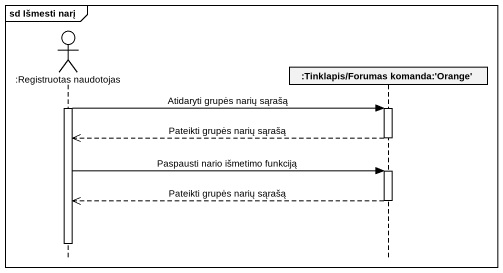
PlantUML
@startuml
mainframe sd Išmesti narį
hide footbox
actor ":Registruotas naudotojas" as Registruotas_naudotojas
participant ":Tinklapis/Forumas komanda:'Orange'" as Tinklapis_Forumas_komanda

activate Registruotas_naudotojas
Registruotas_naudotojas -> Tinklapis_Forumas_komanda : Atidaryti grupės narių sąrašą
activate Tinklapis_Forumas_komanda
Tinklapis_Forumas_komanda -->> Registruotas_naudotojas : Pateikti grupės narių sąrašą
deactivate Tinklapis_Forumas_komanda
Registruotas_naudotojas -> Tinklapis_Forumas_komanda : Paspausti nario išmetimo funkciją
activate Tinklapis_Forumas_komanda
Tinklapis_Forumas_komanda -->> Registruotas_naudotojas : Pateikti grupės narių sąrašą
deactivate Tinklapis_Forumas_komanda
deactivate Registruotas_naudotojas
@enduml
